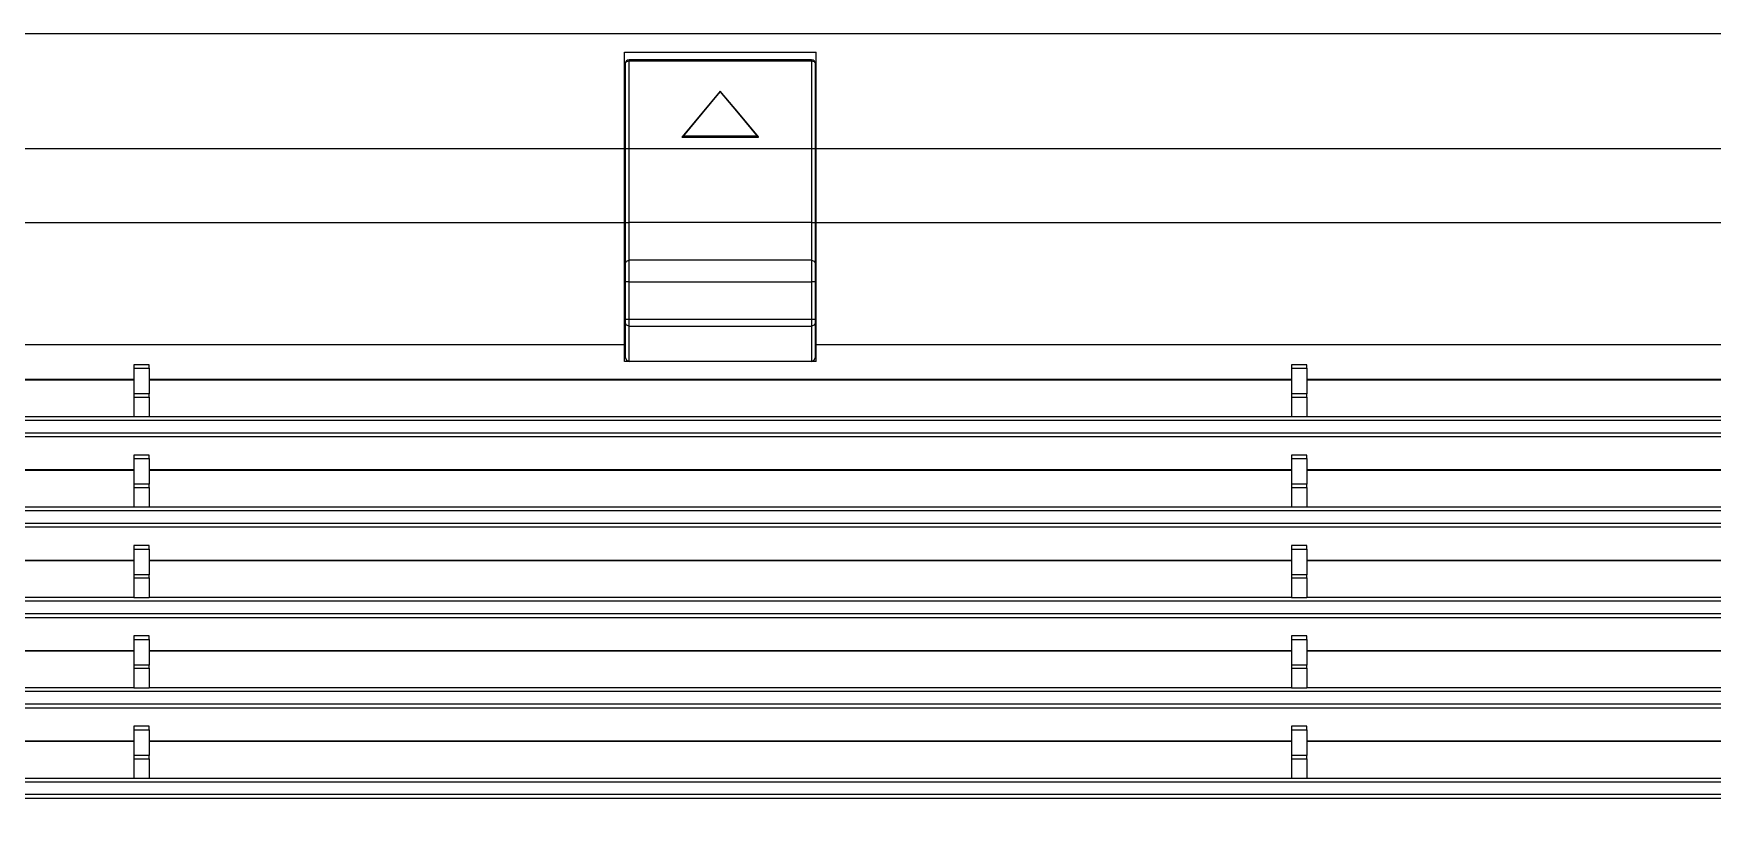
# Model space of a CAD drawing. Header units: millimetres. Extents: x 512 to 764439, y -71 to 559481.
# Drawn here: x 503563.3 to 503782.3, y 267799 to 267899.9 of the extents above; entities that cross this region are included whole.
import ezdxf

# ---------------------------------------------------------------- set-up
doc = ezdxf.new("R2010")
doc.units = ezdxf.units.MM
doc.header["$LTSCALE"] = 50

# ---------------------------------------------------------------- blocks, each defined once
blk = doc.blocks.new('FSFSGF')
at = {"color": 8}
for p, q in [((325189.31, 82270.86), (325189.31, 83049.86)), ((325239.73, 82276.36), (325239.73, 83044.86)), ((325241.41, 83044.86), (325241.41, 82276.36)), ((325241.87, 82276.36), (325241.87, 83044.86)), ((325251.52, 82276.36), (325251.52, 83044.86)), ((325253.2, 83044.86), (325253.2, 82276.36)), ((325253.66, 82276.36), (325253.66, 83044.86)), ((325263.31, 82276.36), (325263.31, 83044.86)), ((325264.99, 83044.86), (325264.99, 82276.36)), ((325265.45, 82276.36), (325265.45, 83044.86)), ((325275.1, 82276.36), (325275.1, 83044.86)), ((325276.78, 83044.86), (325276.78, 82276.36)), ((325277.24, 82276.36), (325277.24, 83044.86)), ((325286.89, 82276.36), (325286.89, 83044.86)), ((325288.57, 83044.86), (325288.57, 82276.36)), ((325289.03, 82276.36), (325289.03, 83044.86)), ((325234.44, 82810.36), (325234.44, 82661.36)), ((325234.5, 82810.36), (325234.5, 82661.36)), ((325239.25, 82661.36), (325239.25, 82810.36)), ((325246.23, 82810.36), (325246.23, 82661.36)), ((325246.29, 82810.36), (325246.29, 82661.36)), ((325251.04, 82661.36), (325251.04, 82810.36)), ((325258.02, 82810.36), (325258.02, 82661.36)), ((325258.08, 82810.36), (325258.08, 82661.36)), ((325262.83, 82661.36), (325262.83, 82810.36)), ((325269.81, 82810.36), (325269.81, 82661.36)), ((325269.87, 82810.36), (325269.87, 82661.36)), ((325274.62, 82661.36), (325274.62, 82810.36)), ((325281.6, 82810.36), (325281.6, 82661.36)), ((325281.66, 82810.36), (325281.66, 82661.36)), ((325286.41, 82661.36), (325286.41, 82810.36)), ((325213.95, 82597.36), (325213.95, 82723.36)), ((325229.93, 82723.36), (325229.93, 82597.36)), ((325232.5, 82661.36), (325232.5, 82659.36)), ((325232.69, 82661.36), (325232.5, 82661.36)), ((325232.96, 82661.36), (325232.69, 82661.36)), ((325232.96, 82659.36), (325232.96, 82661.36)), ((325232.96, 82661.36), (325236.31, 82661.36)), ((325236.31, 82661.36), (325236.31, 82659.36)), ((325236.55, 82661.36), (325236.31, 82661.36)), ((325236.72, 82661.36), (325236.55, 82661.36)), ((325236.72, 82659.36), (325236.72, 82661.36)), ((325236.72, 82661.36), (325239.31, 82661.36)), ((325239.31, 82661.36), (325239.31, 82659.36)), ((325244.29, 82661.36), (325244.29, 82659.36)), ((325244.48, 82661.36), (325244.29, 82661.36)), ((325244.75, 82661.36), (325244.48, 82661.36)), ((325244.75, 82659.36), (325244.75, 82661.36)), ((325244.75, 82661.36), (325248.1, 82661.36)), ((325248.1, 82661.36), (325248.1, 82659.36)), ((325248.34, 82661.36), (325248.1, 82661.36)), ((325248.52, 82661.36), (325248.34, 82661.36)), ((325248.52, 82659.36), (325248.52, 82661.36)), ((325248.52, 82661.36), (325251.1, 82661.36)), ((325251.1, 82661.36), (325251.1, 82659.36)), ((325256.08, 82661.36), (325256.08, 82659.36)), ((325256.27, 82661.36), (325256.08, 82661.36)), ((325256.54, 82661.36), (325256.27, 82661.36)), ((325256.54, 82659.36), (325256.54, 82661.36)), ((325256.54, 82661.36), (325259.89, 82661.36)), ((325259.89, 82661.36), (325259.89, 82659.36)), ((325260.13, 82661.36), (325259.89, 82661.36)), ((325260.31, 82661.36), (325260.13, 82661.36)), ((325260.31, 82661.36), (325262.89, 82661.36)), ((325260.31, 82659.36), (325260.31, 82661.36)), ((325262.89, 82661.36), (325262.89, 82659.36)), ((325267.87, 82661.36), (325267.87, 82659.36)), ((325268.07, 82661.36), (325267.87, 82661.36)), ((325268.33, 82661.36), (325268.07, 82661.36)), ((325268.33, 82659.36), (325268.33, 82661.36)), ((325268.33, 82661.36), (325271.68, 82661.36)), ((325271.68, 82661.36), (325271.68, 82659.36)), ((325271.92, 82661.36), (325271.68, 82661.36)), ((325272.1, 82661.36), (325271.92, 82661.36)), ((325272.1, 82661.36), (325274.68, 82661.36)), ((325272.1, 82659.36), (325272.1, 82661.36)), ((325274.68, 82661.36), (325274.68, 82659.36)), ((325279.66, 82661.36), (325279.66, 82659.36)), ((325279.86, 82661.36), (325279.66, 82661.36)), ((325280.12, 82661.36), (325279.86, 82661.36)), ((325280.12, 82659.36), (325280.12, 82661.36)), ((325280.12, 82661.36), (325283.47, 82661.36)), ((325283.47, 82661.36), (325283.47, 82659.36)), ((325283.71, 82661.36), (325283.47, 82661.36)), ((325283.89, 82661.36), (325283.71, 82661.36)), ((325283.89, 82661.36), (325286.48, 82661.36)), ((325283.89, 82659.36), (325283.89, 82661.36)), ((325286.48, 82661.36), (325286.48, 82659.36)), ((325232.5, 82659.36), (325232.69, 82659.36)), ((325232.69, 82659.36), (325232.96, 82659.36)), ((325232.96, 82659.36), (325236.31, 82659.36)), ((325234.44, 82659.36), (325234.44, 82510.36)), ((325234.5, 82659.36), (325234.5, 82510.36)), ((325236.31, 82659.36), (325236.55, 82659.36)), ((325236.55, 82659.36), (325236.72, 82659.36)), ((325236.72, 82659.36), (325239.31, 82659.36)), ((325239.25, 82510.36), (325239.25, 82659.36)), ((325244.29, 82659.36), (325244.48, 82659.36)), ((325244.48, 82659.36), (325244.75, 82659.36)), ((325244.75, 82659.36), (325248.1, 82659.36)), ((325246.23, 82659.36), (325246.23, 82510.36)), ((325246.29, 82659.36), (325246.29, 82510.36)), ((325248.1, 82659.36), (325248.34, 82659.36)), ((325248.34, 82659.36), (325248.52, 82659.36)), ((325248.52, 82659.36), (325251.1, 82659.36)), ((325251.04, 82510.36), (325251.04, 82659.36)), ((325256.08, 82659.36), (325256.27, 82659.36)), ((325256.27, 82659.36), (325256.54, 82659.36)), ((325256.54, 82659.36), (325259.89, 82659.36)), ((325258.02, 82659.36), (325258.02, 82510.36)), ((325258.08, 82659.36), (325258.08, 82510.36)), ((325259.89, 82659.36), (325260.13, 82659.36)), ((325260.13, 82659.36), (325260.31, 82659.36)), ((325260.31, 82659.36), (325262.89, 82659.36)), ((325262.83, 82510.36), (325262.83, 82659.36)), ((325267.87, 82659.36), (325268.07, 82659.36)), ((325268.07, 82659.36), (325268.33, 82659.36)), ((325268.33, 82659.36), (325271.68, 82659.36)), ((325269.81, 82659.36), (325269.81, 82510.36)), ((325269.87, 82659.36), (325269.87, 82510.36)), ((325271.68, 82659.36), (325271.92, 82659.36)), ((325271.92, 82659.36), (325272.1, 82659.36)), ((325272.1, 82659.36), (325274.68, 82659.36)), ((325274.62, 82510.36), (325274.62, 82659.36)), ((325279.66, 82659.36), (325279.86, 82659.36)), ((325279.86, 82659.36), (325280.12, 82659.36)), ((325280.12, 82659.36), (325283.47, 82659.36)), ((325281.6, 82659.36), (325281.6, 82510.36)), ((325281.66, 82659.36), (325281.66, 82510.36)), ((325283.47, 82659.36), (325283.71, 82659.36)), ((325283.71, 82659.36), (325283.89, 82659.36)), ((325283.89, 82659.36), (325286.48, 82659.36)), ((325286.41, 82510.36), (325286.41, 82659.36)), ((325191.73, 82572.36), (325191.73, 82597.36)), ((325194.63, 82597.36), (325191.73, 82597.36)), ((325192.97, 82597.12), (325193.23, 82597.26)), ((325196.04, 82597.26), (325193.23, 82597.26)), ((325197.95, 82597.36), (325194.63, 82597.36)), ((325199.19, 82597.26), (325196.04, 82597.26)), ((325201.62, 82597.36), (325197.95, 82597.36)), ((325202.62, 82597.26), (325199.19, 82597.26)), ((325205.56, 82597.36), (325201.62, 82597.36)), ((325206.26, 82597.26), (325202.62, 82597.26)), ((325205.18, 82597.26), (325205.28, 82597.36)), ((325209.7, 82597.36), (325205.56, 82597.36)), ((325210.07, 82597.26), (325206.26, 82597.26)), ((325207.58, 82597.36), (325207.58, 82597.26)), ((325213.95, 82597.36), (325209.7, 82597.36)), ((325213.97, 82597.26), (325210.07, 82597.26)), ((325212.58, 82597.26), (325212.58, 82597.36)), ((325229.93, 82597.36), (325213.95, 82597.36)), ((325213.95, 82597.12), (325213.97, 82597.26)), ((325215.69, 82597.26), (325213.97, 82597.26)), ((325214.58, 82597.36), (325214.58, 82597.26)), ((325217.24, 82597.26), (325215.69, 82597.26)), ((325218.49, 82597.26), (325217.24, 82597.26)), ((325219.33, 82597.26), (325218.49, 82597.26)), ((325218.99, 82597.12), (325219.33, 82597.26)), ((325220.24, 82597.26), (325219.33, 82597.26)), ((325221.68, 82597.26), (325220.24, 82597.26)), ((325226.59, 82597.26), (325221.68, 82597.26)), ((325221.68, 82597.26), (325221.68, 82597.12)), ((325226.85, 82597.26), (325226.59, 82597.26)), ((325226.59, 82597.26), (325226.59, 82597.12)), ((325227.03, 82597.26), (325226.85, 82597.26)), ((325231.51, 82597.26), (325227.03, 82597.26)), ((325227.03, 82597.26), (325227.34, 82597.12)), ((325232.08, 82597.36), (325229.93, 82597.36)), ((325231.91, 82597.12), (325231.51, 82597.26)), ((325232.08, 82597.36), (325232.08, 82572.36)), ((325192.73, 82596.76), (325192.73, 82572.96)), ((325192.73, 82596.76), (325192.76, 82596.76)), ((325192.76, 82596.76), (325192.86, 82596.76)), ((325192.86, 82596.76), (325192.97, 82597.12)), ((325192.86, 82572.96), (325192.86, 82596.76)), ((325192.86, 82596.76), (325195.72, 82596.76)), ((325195.72, 82596.76), (325198.92, 82596.76)), ((325198.92, 82596.76), (325202.4, 82596.76)), ((325202.4, 82596.76), (325206.11, 82596.76)), ((325206.11, 82596.76), (325209.98, 82596.76)), ((325209.98, 82596.76), (325213.95, 82596.76)), ((325213.95, 82596.76), (325213.95, 82597.12)), ((325213.95, 82596.76), (325213.95, 82572.96)), ((325213.95, 82596.76), (325216.02, 82596.76)), ((325216.02, 82596.76), (325217.75, 82596.76)), ((325217.75, 82596.76), (325218.86, 82596.76)), ((325218.86, 82596.76), (325218.99, 82597.12)), ((325218.86, 82596.76), (325218.86, 82572.96)), ((325218.86, 82596.76), (325219.95, 82596.76)), ((325219.95, 82596.76), (325221.68, 82596.76)), ((325221.68, 82597.12), (325221.68, 82596.76)), ((325221.68, 82596.76), (325226.59, 82596.76)), ((325221.68, 82572.96), (325221.68, 82596.76)), ((325226.59, 82597.12), (325226.59, 82596.76)), ((325226.59, 82596.76), (325226.59, 82572.96)), ((325226.59, 82596.76), (325227.1, 82596.76)), ((325227.1, 82596.76), (325227.47, 82596.76)), ((325227.34, 82597.12), (325227.47, 82596.76)), ((325227.47, 82572.96), (325227.47, 82596.76)), ((325227.47, 82596.76), (325232.08, 82596.76)), ((325232.08, 82596.76), (325231.91, 82597.12)), ((325232.08, 82596.76), (325232.08, 82572.96)), ((325199.7, 82587.18), (325202.68, 82589.65)), ((325202.8, 82589.84), (325199.71, 82587.27)), ((325202.68, 82589.65), (325202.69, 82589.66)), ((325202.68, 82589.65), (325202.68, 82580.08)), ((325202.68, 82589.65), (325202.68, 82589.65)), ((325202.68, 82589.65), (325202.68, 82589.65)), ((325202.69, 82589.67), (325202.72, 82589.72)), ((325202.69, 82589.66), (325202.69, 82589.67)), ((325202.72, 82589.72), (325202.75, 82589.77)), ((325202.75, 82589.77), (325202.76, 82589.8)), ((325202.76, 82589.8), (325202.78, 82589.82)), ((325202.78, 82589.82), (325202.79, 82589.83)), ((325202.79, 82589.83), (325202.8, 82589.84)), ((325202.82, 82589.86), (325202.8, 82589.84)), ((325202.82, 82579.86), (325202.82, 82589.86)), ((325199.71, 82587.27), (325196.82, 82584.86)), ((325196.92, 82584.86), (325199.7, 82587.18)), ((325196.82, 82584.86), (325199.71, 82582.46)), ((325196.82, 82584.86), (325196.82, 82584.86)), ((325196.82, 82584.86), (325196.83, 82584.86)), ((325196.83, 82584.86), (325196.84, 82584.86)), ((325196.84, 82584.86), (325196.86, 82584.86)), ((325196.86, 82584.86), (325196.89, 82584.86)), ((325196.89, 82584.86), (325196.92, 82584.86)), ((325199.7, 82582.55), (325196.92, 82584.86)), ((325196.92, 82584.86), (325196.92, 82584.86)), ((325196.92, 82584.86), (325196.92, 82584.86)), ((325202.68, 82580.08), (325199.7, 82582.55)), ((325199.71, 82582.46), (325202.8, 82579.88)), ((325202.68, 82580.07), (325202.68, 82580.08)), ((325202.69, 82580.07), (325202.68, 82580.07)), ((325202.68, 82580.07), (325202.68, 82580.07)), ((325202.69, 82580.06), (325202.69, 82580.07)), ((325202.72, 82580), (325202.69, 82580.06)), ((325202.75, 82579.95), (325202.72, 82580)), ((325202.76, 82579.93), (325202.75, 82579.95)), ((325202.78, 82579.9), (325202.76, 82579.93)), ((325202.79, 82579.89), (325202.78, 82579.9)), ((325202.8, 82579.88), (325202.79, 82579.89)), ((325202.8, 82579.88), (325202.82, 82579.86)), ((325194.63, 82572.36), (325191.73, 82572.36)), ((325192.76, 82572.96), (325192.73, 82572.96)), ((325192.86, 82572.96), (325192.76, 82572.96)), ((325195.72, 82572.96), (325192.86, 82572.96)), ((325192.97, 82572.61), (325192.86, 82572.96)), ((325193.23, 82572.46), (325192.97, 82572.61)), ((325193.23, 82572.46), (325196.04, 82572.46)), ((325197.95, 82572.36), (325194.63, 82572.36)), ((325198.92, 82572.96), (325195.72, 82572.96)), ((325196.04, 82572.46), (325199.19, 82572.46)), ((325201.62, 82572.36), (325197.95, 82572.36)), ((325202.4, 82572.96), (325198.92, 82572.96)), ((325199.19, 82572.46), (325202.62, 82572.46)), ((325205.56, 82572.36), (325201.62, 82572.36)), ((325206.11, 82572.96), (325202.4, 82572.96)), ((325202.62, 82572.46), (325206.26, 82572.46)), ((325205.18, 82572.46), (325205.28, 82572.36)), ((325209.7, 82572.36), (325205.56, 82572.36)), ((325209.98, 82572.96), (325206.11, 82572.96)), ((325206.26, 82572.46), (325210.07, 82572.46)), ((325207.58, 82572.36), (325207.58, 82572.46)), ((325213.95, 82572.36), (325209.7, 82572.36)), ((325213.95, 82572.96), (325209.98, 82572.96)), ((325210.07, 82572.46), (325213.97, 82572.46)), ((325212.58, 82572.46), (325212.58, 82572.36)), ((325213.95, 82572.61), (325213.95, 82572.96)), ((325216.02, 82572.96), (325213.95, 82572.96)), ((325213.97, 82572.46), (325213.95, 82572.61)), ((325213.95, 82316.86), (325213.95, 82572.36)), ((325229.93, 82572.36), (325213.95, 82572.36)), ((325213.97, 82572.46), (325215.69, 82572.46)), ((325214.58, 82572.36), (325214.58, 82572.46)), ((325215.69, 82572.46), (325217.24, 82572.46)), ((325217.75, 82572.96), (325216.02, 82572.96)), ((325217.24, 82572.46), (325218.49, 82572.46)), ((325218.86, 82572.96), (325217.75, 82572.96)), ((325218.49, 82572.46), (325219.33, 82572.46)), ((325219.95, 82572.96), (325218.86, 82572.96)), ((325218.99, 82572.61), (325218.86, 82572.96)), ((325219.33, 82572.46), (325218.99, 82572.61)), ((325219.33, 82572.46), (325220.24, 82572.46)), ((325221.68, 82572.96), (325219.95, 82572.96)), ((325220.24, 82572.46), (325221.68, 82572.46)), ((325226.59, 82572.96), (325221.68, 82572.96)), ((325221.68, 82572.96), (325221.68, 82572.61)), ((325221.68, 82572.61), (325221.68, 82572.46)), ((325221.68, 82572.46), (325226.59, 82572.46)), ((325227.1, 82572.96), (325226.59, 82572.96)), ((325226.59, 82572.96), (325226.59, 82572.61)), ((325226.59, 82572.61), (325226.59, 82572.46)), ((325226.59, 82572.46), (325226.85, 82572.46)), ((325226.85, 82572.46), (325227.03, 82572.46)), ((325227.34, 82572.61), (325227.03, 82572.46)), ((325227.03, 82572.46), (325231.51, 82572.46)), ((325227.47, 82572.96), (325227.1, 82572.96)), ((325227.47, 82572.96), (325227.34, 82572.61)), ((325232.08, 82572.96), (325227.47, 82572.96)), ((325229.93, 82572.36), (325229.93, 82316.86)), ((325232.08, 82572.36), (325229.93, 82572.36)), ((325231.51, 82572.46), (325231.91, 82572.61)), ((325231.91, 82572.61), (325232.08, 82572.96)), ((325232.5, 82510.36), (325232.5, 82508.36)), ((325232.69, 82510.36), (325232.5, 82510.36)), ((325232.96, 82510.36), (325232.69, 82510.36)), ((325232.96, 82508.36), (325232.96, 82510.36)), ((325232.96, 82510.36), (325236.31, 82510.36)), ((325236.31, 82510.36), (325236.31, 82508.36)), ((325236.55, 82510.36), (325236.31, 82510.36)), ((325236.72, 82510.36), (325236.55, 82510.36)), ((325236.72, 82510.36), (325239.31, 82510.36)), ((325236.72, 82508.36), (325236.72, 82510.36)), ((325239.31, 82510.36), (325239.31, 82508.36)), ((325244.29, 82510.36), (325244.29, 82508.36)), ((325244.48, 82510.36), (325244.29, 82510.36)), ((325244.75, 82510.36), (325244.48, 82510.36)), ((325244.75, 82508.36), (325244.75, 82510.36)), ((325244.75, 82510.36), (325248.1, 82510.36)), ((325248.1, 82510.36), (325248.1, 82508.36)), ((325248.34, 82510.36), (325248.1, 82510.36)), ((325248.52, 82510.36), (325248.34, 82510.36)), ((325248.52, 82508.36), (325248.52, 82510.36)), ((325248.52, 82510.36), (325251.1, 82510.36)), ((325251.1, 82510.36), (325251.1, 82508.36)), ((325256.08, 82510.36), (325256.08, 82508.36)), ((325256.27, 82510.36), (325256.08, 82510.36)), ((325256.54, 82510.36), (325256.27, 82510.36)), ((325256.54, 82508.36), (325256.54, 82510.36)), ((325256.54, 82510.36), (325259.89, 82510.36)), ((325259.89, 82510.36), (325259.89, 82508.36)), ((325260.13, 82510.36), (325259.89, 82510.36)), ((325260.31, 82510.36), (325260.13, 82510.36)), ((325260.31, 82508.36), (325260.31, 82510.36)), ((325260.31, 82510.36), (325262.89, 82510.36)), ((325262.89, 82510.36), (325262.89, 82508.36)), ((325267.87, 82510.36), (325267.87, 82508.36)), ((325268.07, 82510.36), (325267.87, 82510.36)), ((325268.33, 82510.36), (325268.07, 82510.36)), ((325268.33, 82508.36), (325268.33, 82510.36)), ((325268.33, 82510.36), (325271.68, 82510.36)), ((325271.68, 82510.36), (325271.68, 82508.36)), ((325271.92, 82510.36), (325271.68, 82510.36)), ((325272.1, 82510.36), (325271.92, 82510.36)), ((325272.1, 82510.36), (325274.68, 82510.36)), ((325272.1, 82508.36), (325272.1, 82510.36)), ((325274.68, 82510.36), (325274.68, 82508.36)), ((325279.66, 82510.36), (325279.66, 82508.36)), ((325279.86, 82510.36), (325279.66, 82510.36)), ((325280.12, 82510.36), (325279.86, 82510.36)), ((325280.12, 82508.36), (325280.12, 82510.36)), ((325280.12, 82510.36), (325283.47, 82510.36)), ((325283.47, 82510.36), (325283.47, 82508.36)), ((325283.71, 82510.36), (325283.47, 82510.36)), ((325283.89, 82510.36), (325283.71, 82510.36)), ((325283.89, 82510.36), (325286.48, 82510.36)), ((325283.89, 82508.36), (325283.89, 82510.36)), ((325286.48, 82510.36), (325286.48, 82508.36)), ((325232.5, 82508.36), (325232.69, 82508.36)), ((325232.69, 82508.36), (325232.96, 82508.36)), ((325232.96, 82508.36), (325236.31, 82508.36)), ((325234.44, 82508.36), (325234.44, 82359.26)), ((325234.5, 82508.36), (325234.5, 82359.26)), ((325236.31, 82508.36), (325236.55, 82508.36)), ((325236.55, 82508.36), (325236.72, 82508.36)), ((325236.72, 82508.36), (325239.31, 82508.36)), ((325239.25, 82359.26), (325239.25, 82508.36)), ((325244.29, 82508.36), (325244.48, 82508.36)), ((325244.48, 82508.36), (325244.75, 82508.36)), ((325244.75, 82508.36), (325248.1, 82508.36)), ((325246.23, 82508.36), (325246.23, 82359.26)), ((325246.29, 82508.36), (325246.29, 82359.26)), ((325248.1, 82508.36), (325248.34, 82508.36)), ((325248.34, 82508.36), (325248.52, 82508.36)), ((325248.52, 82508.36), (325251.1, 82508.36)), ((325251.04, 82359.26), (325251.04, 82508.36)), ((325256.08, 82508.36), (325256.27, 82508.36)), ((325256.27, 82508.36), (325256.54, 82508.36)), ((325256.54, 82508.36), (325259.89, 82508.36)), ((325258.02, 82508.36), (325258.02, 82359.26)), ((325258.08, 82508.36), (325258.08, 82359.26)), ((325259.89, 82508.36), (325260.13, 82508.36)), ((325260.13, 82508.36), (325260.31, 82508.36)), ((325260.31, 82508.36), (325262.89, 82508.36)), ((325262.83, 82359.26), (325262.83, 82508.36)), ((325267.87, 82508.36), (325268.07, 82508.36)), ((325268.07, 82508.36), (325268.33, 82508.36)), ((325268.33, 82508.36), (325271.68, 82508.36)), ((325269.81, 82508.36), (325269.81, 82359.26)), ((325269.87, 82508.36), (325269.87, 82359.26)), ((325271.68, 82508.36), (325271.92, 82508.36)), ((325271.92, 82508.36), (325272.1, 82508.36)), ((325272.1, 82508.36), (325274.68, 82508.36)), ((325274.62, 82359.26), (325274.62, 82508.36)), ((325279.66, 82508.36), (325279.86, 82508.36)), ((325279.86, 82508.36), (325280.12, 82508.36)), ((325280.12, 82508.36), (325283.47, 82508.36)), ((325281.6, 82508.36), (325281.6, 82359.26)), ((325281.66, 82508.36), (325281.66, 82359.26)), ((325283.47, 82508.36), (325283.71, 82508.36)), ((325283.71, 82508.36), (325283.89, 82508.36)), ((325283.89, 82508.36), (325286.48, 82508.36)), ((325286.41, 82359.26), (325286.41, 82508.36))]:
    blk.add_line(p, q, dxfattribs=at)
at = {"color": 1}
blk.add_lwpolyline([(325204.31, 82180.36), (325204.31, 83140.36), (325624.31, 83140.36), (325624.31, 82180.36)], close=True, dxfattribs=at)
at = {"color": 8}
for centre, start, end in [((325193.23, 82596.76), 90, 180), ((325206.31, 82597.26), 168.4603, 180), ((325206.31, 82597.26), 0, 11.5397), ((325193.23, 82572.96), 180, 270), ((325206.31, 82572.46), 180, 191.5397), ((325206.31, 82572.46), 348.4603, 0)]:
    blk.add_arc(centre, 0.5, start, end, dxfattribs=at)

msp = doc.modelspace()

# ---------------------------------------------------------------- block references
at = {"rotation": 270}
msp.add_blockref('FSFSGF', (421068.0382422, 593089.25130359), dxfattribs=at)

doc.saveas('drawing.dxf')
